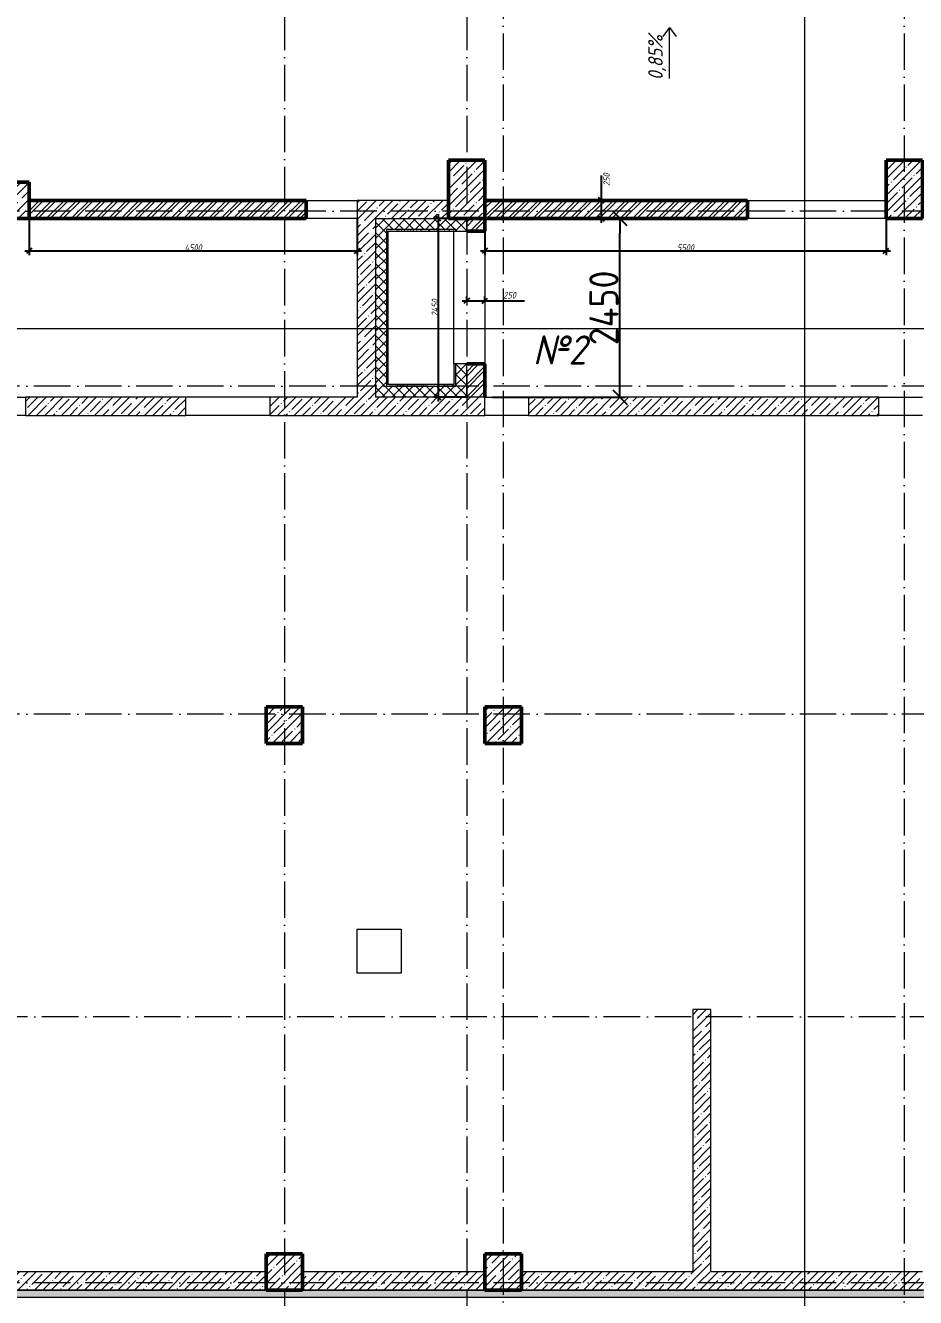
# Model space of a CAD drawing. Header units: millimetres. Extents: x -606178 to 312196, y -19338 to 632709.
# Drawn here: x -549117 to -536912, y 506873 to 524325 of the extents above; entities that cross this region are included whole.
import ezdxf

# ---------------------------------------------------------------- set-up
doc = ezdxf.new("R2010")
doc.units = ezdxf.units.MM
doc.linetypes.add('50_200_ШТРИХ_1Т_ш5_п1_п1_', pattern=[700, 500, -100, 0, -100])
for name, color, linetype, lineweight in [('A-____-____-DIMS', 7, 'Continuous', 9), ('A-DOOR-____-OTLN', 7, 'Continuous', 9), ('A-FLOR-____-OTLN', 7, 'Continuous', 9), ('A-WALL-____-MCUT', 7, 'Continuous', 13), ('A-WALL-____-MCUT-1', 7, 'Continuous', 9), ('A-WALL-____-MCUT-2', 7, 'Continuous', 50), ('A-WALL-____-MCUT-3', 7, 'Continuous', 9), ('A-WALL-____-OTLN', 7, 'Continuous', 9), ('A-WALL-____-PATT-1', 7, 'Continuous', 9), ('A-WALL-FNSH-MCUT-1', 7, 'Continuous', 9), ('G-____-____-DIMS', 7, 'Continuous', 9), ('G-____-____-TEXT', 7, 'Continuous', 9), ('S-COLS-____-MCUT', 7, 'Continuous', 50), ('S-COLS-____-OTLN', 7, 'Continuous', 9), ('S-GRID-____-OTLN-1', 7, '50_200_ШТРИХ_1Т_ш5_п1_п1_', 9)]:
    doc.layers.add(name, color=color, linetype=linetype, lineweight=lineweight)
for name, color, linetype, lineweight, true_color in [('A-DOOR-____-OTLN-1', 7, 'Continuous', 9, 0xffffff), ('A-WALL-____-OTLN-1', 7, 'Continuous', 9, 0x800000), ('A-WALL-____-PATT-2', 7, 'Continuous', 9, 0x787878), ('A-WALL-____-PATT-3', 9, 'Continuous', 9, 0x808080), ('G-____-____-SYMB-1', 9, 'Continuous', 9, 0x808080)]:
    doc.layers.add(name, color=color, linetype=linetype, lineweight=lineweight, true_color=true_color)
doc.styles.add('ISOCPEUR_I', font='isocpeui.ttf', dxfattribs={"width": 0.9, "height": 2.5})
doc.styles.add('ISOCPEUR_I_3', font='isocpeui.ttf', dxfattribs={"width": 0.85, "height": 2.2})
doc.styles.add('ISOCPEUR_I_7', font='isocpeui.ttf', dxfattribs={"width": 0.9, "height": 90})
doc.styles.add('СПДС', font='isocpeur.ttf', dxfattribs={"width": 0.9})
doc.dimstyles.new('ISO-1_8_0_9К_СРЕДНИЙ_Кладочные', dxfattribs={"dimscale": 304.8, "dimtxt": 89.638306, "dimasz": 0.246063, "dimexe": 0.19685, "dimexo": 0, "dimgap": 0, "dimtad": 1, "dimdec": 3, "dimrnd": 0.001, "dimdsep": 46, "dimtxsty": 'ISOCPEUR_I_7', "dimblk1": 'OBLIQUE', "dimblk2": 'OBLIQUE', "dimsah": 1, "dimcen": 0.09, "dimdle": 0.19685, "dimazin": 0, "dimtfac": 1, "dimtdec": 4, "dimtix": 1, "dimtmove": 2, "dimatfit": 3, "dimfxl": 1, "dimtvp": 1, "dimtolj": 1, "dimtzin": 0, "dimarcsym": 2})
doc.dimstyles.new('ISO-1_8_0_9К_СРЕДНИЙ_Кладочные_1', dxfattribs={"dimscale": 304.8, "dimtxt": 89.638306, "dimasz": 0.246063, "dimexe": 0.19685, "dimexo": 0, "dimgap": 0, "dimtad": 1, "dimdec": 3, "dimrnd": 0.001, "dimdsep": 46, "dimtxsty": 'ISOCPEUR_I_7', "dimblk1": 'OBLIQUE', "dimblk2": 'OBLIQUE', "dimsah": 1, "dimcen": 0.09, "dimdle": 0.19685, "dimazin": 0, "dimtfac": 1, "dimtdec": 4, "dimtix": 1, "dimtmove": 0, "dimatfit": 3, "dimfxl": 1, "dimtvp": 1, "dimtolj": 1, "dimtzin": 0, "dimarcsym": 2})
doc.dimstyles.new('Размера А3', dxfattribs={"dimtxt": 200, "dimasz": 100, "dimexe": 70, "dimexo": 100, "dimgap": 20, "dimtad": 1, "dimdec": 0, "dimrnd": 10, "dimzin": 0, "dimdsep": 46, "dimtxsty": 'СПДС', "dimblk": 'ARROWHEAD_6', "dimcen": 1, "dimclrd": 256, "dimclre": 256, "dimclrt": 256, "dimazin": 0, "dimtfac": 1, "dimtdec": 0, "dimtmove": 2, "dimatfit": 3, "dimfxl": 1, "dimtolj": 1, "dimtzin": 0, "dimarcsym": 0})
pattern_1 = [(0, (-600067.05, 451794.26), (120.967, 69.841), [80.645, -161.29]), (120, (-600067.05, 451794.26), (-120.96808, 69.84086), [80.645, -161.29]), (60, (-600067.05, 451794.26), (-8e-05, 139.68186), [0, -161.29, 80.645, 0])]
pattern_2 = [(45, (-600067.05, 451794.26), (-114.04925, 114.04925), []), (45, (-599953, 451794.26), (-114.04925, 114.04925), [201.612, -40.322, 3.353, -36.97])]
pattern_3 = [(45, (-600067.05, 451794.26), (-70.71068, 70.71068), []), (135, (-600067.05, 451794.26), (-70.71068, -70.71068), [])]
pattern_4 = [(0, (-600067.047, 451794.26), (81.28, 20.32), [3.353, -57.607, 3.353, -57.607, -325.12]), (0, (-600067.047, 451794.26), (81.28, 20.32), [-121.92, 3.353, -118.567, 3.353, -57.607, -142.24]), (0, (-600067.047, 451794.26), (81.28, 20.32), [-304.8, 3.353, -37.287, 3.353, -98.247]), (120, (-600036.567, 451804.42), (-58.237636, 60.230545), [3.353, -57.607, 3.353, -57.607, -325.12]), (120, (-600036.567, 451804.42), (-58.237636, 60.230545), [-121.92, 3.353, -118.567, 3.353, -57.607, -142.24]), (120, (-600036.567, 451804.42), (-58.237636, 60.230545), [-304.8, 3.353, -37.287, 3.353, -98.247]), (240, (-600026.407, 451845.06), (-23.042364, -80.550545), [3.353, -57.607, 3.353, -57.607, -325.12]), (240, (-600026.407, 451845.06), (-23.042364, -80.550545), [-121.92, 3.353, -118.567, 3.353, -57.607, -142.24]), (240, (-600026.407, 451845.06), (-23.042364, -80.550545), [-304.8, 3.353, -37.287, 3.353, -98.247])]
pattern_5 = [(45, (-600067.05, 451794.26), (-85.53659, 85.53659), []), (45, (-600010.02, 451794.26), (-85.53659, 85.53659), [])]

# ---------------------------------------------------------------- blocks, each defined once
blk = doc.blocks.new('BSC_Колонна _Прямоугольная - 500х500-V10-АР1_Кладочный план подвала в осях 1-64_Ю-ЯЯ')
at = {"layer": 'S-COLS-____-OTLN'}
h = blk.add_hatch(dxfattribs=at)
h.set_pattern_fill('FP_16', color=256, style=0, pattern_type=2)
h.set_pattern_definition([(45, (-54500, -55431.04), (-114.04925, 114.04925), []), (45, (-54385.95, -55431.04), (-114.04925, 114.04925), [201.613, -40.323, 3.353, -36.97])])
h.paths.add_polyline_path([(-250, -250), (250, -250), (250, 250), (-250, 250)], flags=0)
at = {"layer": 'S-COLS-____-MCUT'}
for p, q in [((250, 250), (-250, 250)), ((-250, 250), (-250, -250)), ((250, -250), (250, 250)), ((-250, -250), (250, -250))]:
    blk.add_line(p, q, dxfattribs=at)
blk = doc.blocks.new('BSC_Колонна _Прямоугольная - 500х500-V11-АР1_Кладочный план подвала в осях 1-64_Ю-ЯЯ')
at = {"layer": 'S-COLS-____-OTLN'}
h = blk.add_hatch(dxfattribs=at)
h.set_pattern_fill('FP_17', color=256, style=0, pattern_type=2)
h.set_pattern_definition([(45, (-54500, -62931.04), (-114.04925, 114.04925), []), (45, (-54385.95, -62931.04), (-114.04925, 114.04925), [201.613, -40.323, 3.353, -36.97])])
h.paths.add_polyline_path([(-250, -250), (250, -250), (250, 250), (-250, 250)], flags=0)
at = {"layer": 'S-COLS-____-MCUT'}
for p, q in [((250, 250), (-250, 250)), ((-250, 250), (-250, -250)), ((250, -250), (250, 250)), ((-250, -250), (250, -250))]:
    blk.add_line(p, q, dxfattribs=at)
blk = doc.blocks.new('BSC_Колонна _Прямоугольная - 500х500-V54-АР1_Кладочный план подвала в осях 1-64_Ю-ЯЯ')
at = {"layer": 'S-COLS-____-OTLN'}
h = blk.add_hatch(dxfattribs=at)
h.set_pattern_fill('FP_67', color=256, style=0, pattern_type=2)
h.set_pattern_definition([(45, (-57500, -55431.04), (-114.04925, 114.04925), []), (45, (-57385.95, -55431.04), (-114.04925, 114.04925), [201.613, -40.323, 3.353, -36.97])])
h.paths.add_polyline_path([(-250, -250), (250, -250), (250, 250), (-250, 250)], flags=0)
at = {"layer": 'S-COLS-____-MCUT'}
for p, q in [((250, 250), (-250, 250)), ((-250, 250), (-250, -250)), ((250, -250), (250, 250)), ((-250, -250), (250, -250))]:
    blk.add_line(p, q, dxfattribs=at)
blk = doc.blocks.new('BSC_Колонна _Прямоугольная - 500х500-V55-АР1_Кладочный план подвала в осях 1-64_Ю-ЯЯ')
at = {"layer": 'S-COLS-____-OTLN'}
h = blk.add_hatch(dxfattribs=at)
h.set_pattern_fill('FP_68', color=256, style=0, pattern_type=2)
h.set_pattern_definition([(45, (-57500, -62931.04), (-114.04925, 114.04925), []), (45, (-57385.95, -62931.04), (-114.04925, 114.04925), [201.613, -40.323, 3.353, -36.97])])
h.paths.add_polyline_path([(-250, -250), (250, -250), (250, 250), (-250, 250)], flags=0)
at = {"layer": 'S-COLS-____-MCUT'}
for p, q in [((250, 250), (-250, 250)), ((-250, 250), (-250, -250)), ((250, -250), (250, 250)), ((-250, -250), (250, -250))]:
    blk.add_line(p, q, dxfattribs=at)
blk = doc.blocks.new('BSC_Колонна _Прямоугольная - 500х800-V83-АР1_Кладочный план подвала в осях 1-64_Ю-ЯЯ')
at = {"layer": 'S-COLS-____-OTLN'}
h = blk.add_hatch(dxfattribs=at)
h.set_pattern_fill('FP_98', color=256, style=0, pattern_type=2)
h.set_pattern_definition([(315, (-70131.04, 50600), (114.04925, 114.04925), []), (315, (-70131.04, 50485.95), (114.04925, 114.04925), [201.613, -40.323, 3.353, -36.97])])
h.paths.add_polyline_path([(-250, 400), (-250, -400), (250, -400), (250, 400), (9, 400)], flags=0)
at = {"layer": 'S-COLS-____-MCUT'}
for p, q in [((250, 400), (-250, 400)), ((-250, 400), (-250, -400)), ((250, -400), (250, 400)), ((-250, -400), (250, -400))]:
    blk.add_line(p, q, dxfattribs=at)
blk = doc.blocks.new('BSC_Колонна _Прямоугольная - 500х800-V96-АР1_Кладочный план подвала в осях 1-64_Ю-ЯЯ')
at = {"layer": 'S-COLS-____-OTLN'}
h = blk.add_hatch(dxfattribs=at)
h.set_pattern_fill('FP_112', color=256, style=0, pattern_type=2)
h.set_pattern_definition([(225, (57000, 70281.04), (114.04925, -114.04925), []), (225, (56885.95, 70281.04), (114.04925, -114.04925), [201.613, -40.323, 3.353, -36.97])])
h.paths.add_polyline_path([(-250, 400), (-250, -400), (250, -400), (250, 400)], flags=0)
at = {"layer": 'S-COLS-____-MCUT'}
for p, q in [((250, 400), (-250, 400)), ((-250, 400), (-250, -400)), ((250, -400), (250, 400)), ((-250, -400), (250, -400))]:
    blk.add_line(p, q, dxfattribs=at)
blk = doc.blocks.new('BSC_Колонна _Прямоугольная - 500х800-V97-АР1_Кладочный план подвала в осях 1-64_Ю-ЯЯ')
at = {"layer": 'S-COLS-____-OTLN'}
h = blk.add_hatch(dxfattribs=at)
h.set_pattern_fill('FP_113', color=256, style=0, pattern_type=2)
h.set_pattern_definition([(225, (63000, 70281.04), (114.04925, -114.04925), []), (225, (62885.95, 70281.04), (114.04925, -114.04925), [201.613, -40.323, 3.353, -36.97])])
h.paths.add_polyline_path([(250, 400), (-250, 400), (-250, -400), (250, -400)], flags=0)
at = {"layer": 'S-COLS-____-MCUT'}
for p, q in [((250, 400), (-250, 400)), ((-250, 400), (-250, -400)), ((250, -400), (250, 400)), ((-250, -400), (250, -400))]:
    blk.add_line(p, q, dxfattribs=at)
blk = doc.blocks.new('Проем_Дверь_Прямоугольный - 1150х3130h_проемы без заполнения-26971284-АР1_Кладочный план подвала в осях 1-64_Ю-ЯЯ')
at = {"layer": 'A-DOOR-____-OTLN-1'}
for p, q in [((575, 125), (-575, 125)), ((575, -125), (-575, -125))]:
    blk.add_line(p, q, dxfattribs=at)
blk = doc.blocks.new('_Oblique')
at = {"color": 0, "linetype": 'ByBlock', "lineweight": -2}
blk.add_line((-0.5, -0.5), (0.5, 0.5), dxfattribs=at)
blk = doc.blocks.new('*D3892')
at = {"layer": 'A-____-____-DIMS', "color": 0, "lineweight": -2, "transparency": 16777216}
for p, q in [((-549067, 521675), (-549067, 521173)), ((-544567, 521675), (-544567, 521173)), ((-549127, 521233), (-544507, 521233))]:
    blk.add_line(p, q, dxfattribs=at)
at = {"layer": 'Defpoints', "color": 0, "transparency": 16777216}
for p in [(-549067, 521675), (-544567, 521675), (-544567, 521233)]:
    blk.add_point(p, dxfattribs=at)
at = {"layer": 'A-____-____-DIMS', "color": 0, "lineweight": -2, "transparency": 16777216, "xscale": 75, "yscale": 75, "zscale": 75, "rotation": 180}
blk.add_blockref('_Oblique', (-549067, 521233), dxfattribs=at)
at = {"layer": 'A-____-____-DIMS', "color": 0, "lineweight": -2, "transparency": 16777216, "xscale": 75, "yscale": 75, "zscale": 75}
blk.add_blockref('_Oblique', (-544567, 521233), dxfattribs=at)
at = {"layer": 'A-____-____-DIMS', "color": 0, "transparency": 16777216, "insert": (-546817, 521278), "char_height": 90, "width": 562.65, "attachment_point": 5, "style": 'ISOCPEUR_I_7'}
blk.add_mtext('\\A1;4500', dxfattribs=at)
blk = doc.blocks.new('*D3893')
at = {"layer": 'A-____-____-DIMS', "color": 0, "lineweight": -2, "transparency": 16777216}
for p, q in [((-543067, 521675), (-543517, 521675)), ((-543457, 521735), (-543457, 519165)), ((-543067, 519225), (-543517, 519225))]:
    blk.add_line(p, q, dxfattribs=at)
at = {"layer": 'Defpoints', "color": 0, "transparency": 16777216}
for p in [(-543067, 521675), (-543457, 519225), (-543067, 519225)]:
    blk.add_point(p, dxfattribs=at)
at = {"layer": 'A-____-____-DIMS', "color": 0, "lineweight": -2, "transparency": 16777216, "xscale": 75, "yscale": 75, "zscale": 75}
for p, rotation in [((-543457, 521675), 90), ((-543457, 519225), 270)]:
    blk.add_blockref('_Oblique', p, dxfattribs=dict(at, rotation=rotation))
at = {"layer": 'A-____-____-DIMS', "color": 0, "transparency": 16777216, "insert": (-543502, 520450), "char_height": 90, "width": 562.65, "attachment_point": 5, "rotation": 90, "style": 'ISOCPEUR_I_7'}
blk.add_mtext('\\A1;2450', dxfattribs=at)
blk = doc.blocks.new('*D3894')
at = {"layer": 'A-____-____-DIMS', "color": 0, "lineweight": -2, "transparency": 16777216}
for p, q in [((-542817, 521675), (-542817, 521173)), ((-537317, 521675), (-537317, 521173)), ((-542877, 521233), (-537257, 521233))]:
    blk.add_line(p, q, dxfattribs=at)
at = {"layer": 'Defpoints', "color": 0, "transparency": 16777216}
for p in [(-542817, 521675), (-537317, 521675), (-537317, 521233)]:
    blk.add_point(p, dxfattribs=at)
at = {"layer": 'A-____-____-DIMS', "color": 0, "lineweight": -2, "transparency": 16777216, "xscale": 75, "yscale": 75, "zscale": 75, "rotation": 180}
blk.add_blockref('_Oblique', (-542817, 521233), dxfattribs=at)
at = {"layer": 'A-____-____-DIMS', "color": 0, "lineweight": -2, "transparency": 16777216, "xscale": 75, "yscale": 75, "zscale": 75}
blk.add_blockref('_Oblique', (-537317, 521233), dxfattribs=at)
at = {"layer": 'A-____-____-DIMS', "color": 0, "transparency": 16777216, "insert": (-540067, 521278), "char_height": 90, "width": 546.1, "attachment_point": 5, "style": 'ISOCPEUR_I_7'}
blk.add_mtext('\\A1;5500', dxfattribs=at)
blk = doc.blocks.new('*D3902')
at = {"layer": 'A-____-____-DIMS', "color": 0, "lineweight": -2, "transparency": 16777216}
for p, q in [((-543067, 520539), (-543067, 520608)), ((-542817, 520539), (-542817, 520608)), ((-543127, 520548), (-542817, 520548)), ((-542817, 520548), (-542275, 520548))]:
    blk.add_line(p, q, dxfattribs=at)
at = {"layer": 'Defpoints', "color": 0, "transparency": 16777216}
for p in [(-543067, 520539), (-542817, 520548), (-542817, 520539)]:
    blk.add_point(p, dxfattribs=at)
at = {"layer": 'A-____-____-DIMS', "color": 0, "lineweight": -2, "transparency": 16777216, "xscale": 75, "yscale": 75, "zscale": 75, "rotation": 180}
blk.add_blockref('_Oblique', (-543067, 520548), dxfattribs=at)
at = {"layer": 'A-____-____-DIMS', "color": 0, "lineweight": -2, "transparency": 16777216, "xscale": 75, "yscale": 75, "zscale": 75}
blk.add_blockref('_Oblique', (-542817, 520548), dxfattribs=at)
at = {"layer": 'A-____-____-DIMS', "color": 0, "transparency": 16777216, "insert": (-542565, 520668), "char_height": 90, "width": 409.58, "attachment_point": 1, "line_spacing_factor": 1.149209, "style": 'ISOCPEUR_I_7'}
blk.add_mtext('\\A1;250', dxfattribs=at)
blk = doc.blocks.new('*D3903')
at = {"layer": 'A-____-____-DIMS', "color": 0, "lineweight": -2, "transparency": 16777216}
for p, q in [((-541220, 521925), (-541220, 522267)), ((-541125, 521925), (-541280, 521925)), ((-541220, 521615), (-541220, 521925)), ((-541125, 521675), (-541280, 521675))]:
    blk.add_line(p, q, dxfattribs=at)
at = {"layer": 'Defpoints', "color": 0, "transparency": 16777216}
for p in [(-541220, 521925), (-541125, 521925), (-541125, 521675)]:
    blk.add_point(p, dxfattribs=at)
at = {"layer": 'A-____-____-DIMS', "color": 0, "lineweight": -2, "transparency": 16777216, "xscale": 75, "yscale": 75, "zscale": 75}
for p, rotation in [((-541220, 521925), 90), ((-541220, 521675), 270)]:
    blk.add_blockref('_Oblique', p, dxfattribs=dict(at, rotation=rotation))
at = {"layer": 'A-____-____-DIMS', "color": 0, "transparency": 16777216, "insert": (-541194, 522123), "char_height": 90, "width": 409.58, "attachment_point": 1, "rotation": 90, "line_spacing_factor": 1.149209, "style": 'ISOCPEUR_I_7'}
blk.add_mtext('\\A1;250', dxfattribs=at)
blk = doc.blocks.new('ARROWHEAD_6')
at = {"color": 0, "linetype": 'Continuous'}
for p, q in [((0, 0), (-1, 0)), ((-0.5, -0.5), (0.5, 0.5))]:
    blk.add_line(p, q, dxfattribs=at)
blk = doc.blocks.new('*D4568')
at = {"lineweight": -2, "transparency": 16777216}
for p, q in [((-542717, 521675), (-540895, 521675)), ((-540965, 519425), (-540965, 521475)), ((-542717, 519225), (-540895, 519225))]:
    blk.add_line(p, q, dxfattribs=at)
at = {"layer": 'Defpoints', "color": 0, "transparency": 16777216}
for p in [(-542817, 521675), (-540965, 521675), (-542817, 519225)]:
    blk.add_point(p, dxfattribs=at)
at = {"lineweight": -2, "transparency": 16777216, "xscale": 200, "yscale": 200, "zscale": 200}
for p, rotation in [((-540965, 521675), 90), ((-540965, 519225), 270)]:
    blk.add_blockref('ARROWHEAD_6', p, dxfattribs=dict(at, rotation=rotation))
at = {"lineweight": 25, "transparency": 16777216, "insert": (-541185, 520450), "char_height": 400, "attachment_point": 5, "rotation": 90, "style": 'СПДС'}
blk.add_mtext('\\A1;2450', dxfattribs=at)

msp = doc.modelspace()

# ---------------------------------------------------------------- hatches: boundary and pattern name
at = {"layer": 'A-WALL-____-PATT-1'}
h = msp.add_hatch(dxfattribs=at)
h.set_pattern_fill('FP_1', color=256, style=0, pattern_type=2)
h.set_pattern_definition(pattern_2)
h.paths.add_polyline_path([(-544567.047, 521675.3011), (-543317.047, 521675.3011), (-543317.047, 521925.3011), (-544567.047, 521925.3011)], flags=0)
h = msp.add_hatch(dxfattribs=at)
h.set_pattern_fill('FP_1', color=256, style=0, pattern_type=2)
h.set_pattern_definition(pattern_2)
h.paths.add_polyline_path([(-544317.047, 519225.3011), (-544317.047, 521675.3011), (-544567.047, 521675.3011), (-544567.047, 519225.3011)], flags=0)
h = msp.add_hatch(dxfattribs=at)
h.set_pattern_fill('FP_202', color=256, style=0, pattern_type=2)
h.set_pattern_definition(pattern_3)
h.paths.add_polyline_path([(-544167.047, 519375.3011), (-544167.047, 521675.3011), (-544317.047, 521675.3011), (-544317.047, 519375.3011)], flags=0)
h = msp.add_hatch(dxfattribs=at)
h.set_pattern_fill('FP_202', color=256, style=0, pattern_type=2)
h.set_pattern_definition(pattern_3)
h.paths.add_polyline_path([(-544167.047, 521525.3011), (-543217.047, 521525.3011), (-543217.047, 521675.3011), (-544167.047, 521675.3011)], flags=0)
h = msp.add_hatch(dxfattribs=at)
h.set_pattern_fill('FP_202', color=256, style=0, pattern_type=2)
h.set_pattern_definition(pattern_3)
h.paths.add_polyline_path([(-543067.047, 519225.3011), (-543067.047, 519680.3011), (-543217.047, 519680.3011), (-543217.047, 519225.3011)], flags=0)
h.paths.add_polyline_path([(-543067.047, 521500.3011), (-543067.047, 521675.3011), (-543217.047, 521675.3011), (-543217.047, 521500.3011)], flags=0)
h = msp.add_hatch(dxfattribs=at)
h.set_pattern_fill('FP_202', color=256, style=0, pattern_type=2)
h.set_pattern_definition(pattern_3)
h.paths.add_polyline_path([(-543217.047, 519225.3011), (-543217.047, 519375.3011), (-544317.047, 519375.3011), (-544317.047, 519225.3011), (-543242.047, 519225.3011)], flags=0)
h = msp.add_hatch(dxfattribs=at)
h.set_pattern_fill('FP_1', color=256, style=0, pattern_type=2)
h.set_pattern_definition(pattern_2)
h.paths.add_polyline_path([(-537417.047, 518975.3011), (-537417.047, 519225.3011), (-542217.047, 519225.3011), (-542217.047, 518975.3011), (-539987.2611, 518975.3011)], flags=0)
h.paths.add_polyline_path([(-547057.1285, 518975.3011), (-546917.047, 518975.3011), (-546917.047, 519225.3011), (-549117.047, 519225.3011), (-549117.047, 518975.3011)], flags=0)
h.paths.add_polyline_path([(-545767.047, 518975.3011), (-542817.047, 518975.3011), (-542817.047, 519225.3011), (-545767.047, 519225.3011)], flags=0)
h = msp.add_hatch(dxfattribs=at)
h.set_pattern_fill('FP_1', color=256, style=0, pattern_type=2)
h.set_pattern_definition(pattern_2)
h.paths.add_polyline_path([(-539967.047, 507225.3011), (-539717.047, 507225.3011), (-539717.047, 510825.3011), (-539967.047, 510825.3011)], flags=0)
h = msp.add_hatch(dxfattribs=at)
h.set_pattern_fill('FP_1', color=256, style=0, pattern_type=2)
h.set_pattern_definition(pattern_2)
h.paths.add_polyline_path([(-545817.047, 506975.3011), (-545817.047, 507225.3011), (-551317.047, 507225.3011), (-551317.047, 506975.3011), (-550592.0622, 506975.3011)], flags=0)
h = msp.add_hatch(dxfattribs=at)
h.set_pattern_fill('FP_1', color=256, style=0, pattern_type=2)
h.set_pattern_definition(pattern_2)
h.paths.add_polyline_path([(-545317.047, 506975.3011), (-542817.047, 506975.3011), (-542817.047, 507225.3011), (-545317.047, 507225.3011)], flags=0)
h = msp.add_hatch(dxfattribs=at)
h.set_pattern_fill('FP_1', color=256, style=0, pattern_type=2)
h.set_pattern_definition(pattern_2)
h.paths.add_polyline_path([(-536817.047, 506975.3011), (-536817.047, 507225.3011), (-542317.047, 507225.3011), (-542317.047, 506975.3011)], flags=0)
h = msp.add_hatch(dxfattribs=at)
h.set_pattern_fill('FP_54', color=256, style=0, pattern_type=2)
h.set_pattern_definition(pattern_1)
h.paths.add_polyline_path([(-536987.047, 506873.3011), (-536987.047, 506973.3011), (-602519.047, 506973.3011), (-602519.047, 506873.3011), (-550592.0622, 506873.3011)], flags=0)
h = msp.add_hatch(dxfattribs=at)
h.set_pattern_fill('FP_54', color=256, style=0, pattern_type=2)
h.set_pattern_definition(pattern_1)
h.paths.add_polyline_path([(-525569.047, 506873.3011), (-525569.047, 506973.3011), (-536987.047, 506973.3011), (-536987.047, 506873.3011), (-525669.047, 506873.3011)], flags=0)
at = {"layer": 'A-WALL-____-PATT-2'}
h = msp.add_hatch(dxfattribs=at)
h.set_pattern_fill('FP_53', color=256, style=0, pattern_type=2)
h.set_pattern_definition(pattern_5)
h.paths.add_polyline_path([(-545267.047, 521675.3011), (-545267.047, 521925.3011), (-549067.047, 521925.3011), (-549067.047, 521675.3011), (-547057.1285, 521675.3011)], flags=0)
h = msp.add_hatch(dxfattribs=at)
h.set_pattern_fill('FP_53', color=256, style=0, pattern_type=2)
h.set_pattern_definition(pattern_5)
h.paths.add_polyline_path([(-542817.047, 521675.3011), (-539217.047, 521675.3011), (-539217.047, 521925.3011), (-542817.047, 521925.3011)], flags=0)
h = msp.add_hatch(dxfattribs=at)
h.set_pattern_fill('FP_53', color=256, style=0, pattern_type=2)
h.set_pattern_definition(pattern_5)
h.paths.add_polyline_path([(-542817.047, 519225.3011), (-542817.047, 519680.3011), (-543067.047, 519680.3011), (-543067.047, 519225.3011)], flags=0)
h.paths.add_polyline_path([(-542817.047, 521500.3011), (-542817.047, 521675.3011), (-543067.047, 521675.3011), (-543067.047, 521500.3011)], flags=0)
at = {"layer": 'A-WALL-____-PATT-3'}
h = msp.add_hatch(dxfattribs=at)
h.set_pattern_fill('FP_201', color=256, style=0, pattern_type=2)
h.set_pattern_definition(pattern_4)
h.paths.add_polyline_path([(-544142.047, 519400.3011), (-544142.047, 521525.3011), (-544167.047, 521525.3011), (-544167.047, 519400.3011)], flags=0)
h = msp.add_hatch(dxfattribs=at)
h.set_pattern_fill('FP_201', color=256, style=0, pattern_type=2)
h.set_pattern_definition(pattern_4)
h.paths.add_polyline_path([(-544142.047, 521500.3011), (-543242.047, 521500.3011), (-543242.047, 521525.3011), (-544142.047, 521525.3011)], flags=0)
h = msp.add_hatch(dxfattribs=at)
h.set_pattern_fill('FP_201', color=256, style=0, pattern_type=2)
h.set_pattern_definition(pattern_4)
h.paths.add_polyline_path([(-543217.047, 519375.3011), (-543217.047, 519680.3011), (-543242.047, 519680.3011), (-543242.047, 519375.3011)], flags=0)
h.paths.add_polyline_path([(-543242.047, 521500.3011), (-543217.047, 521500.3011), (-543217.047, 521525.3011), (-543242.047, 521525.3011)], flags=0)
h = msp.add_hatch(dxfattribs=at)
h.set_pattern_fill('FP_201', color=256, style=0, pattern_type=2)
h.set_pattern_definition(pattern_4)
h.paths.add_polyline_path([(-543522.1948, 519375.3011), (-543242.047, 519375.3011), (-543242.047, 519400.3011), (-544167.047, 519400.3011), (-544167.047, 519375.3011)], flags=0)

# ---------------------------------------------------------------- linework, layer by layer
at = {"layer": 'A-FLOR-____-OTLN'}
for p, q in [((-544567.047, 511325.3011), (-544567.047, 511925.3011)), ((-544567.047, 511925.3011), (-543967.047, 511925.3011)), ((-543967.047, 511925.3011), (-543967.047, 511325.3011)), ((-543967.047, 511325.3011), (-544567.047, 511325.3011))]:
    msp.add_line(p, q, dxfattribs=at)
at = {"layer": 'A-WALL-____-MCUT'}
msp.add_line((-525669.047, 506873.3011), (-602619.047, 506873.3011), dxfattribs=at)
at = {"layer": 'A-WALL-____-MCUT-1'}
for p, q in [((-543317.047, 521925.3011), (-544567.047, 521925.3011)), ((-544567.047, 521925.3011), (-544567.047, 519225.3011)), ((-544317.047, 521675.3011), (-543317.047, 521675.3011)), ((-544317.047, 521675.3011), (-544317.047, 519225.3011)), ((-543067.047, 521500.3011), (-543067.047, 521675.3011)), ((-543067.047, 519225.3011), (-543067.047, 519680.3011)), ((-546917.047, 519225.3011), (-549117.047, 519225.3011)), ((-549117.047, 519225.3011), (-549117.047, 518975.3011)), ((-546917.047, 518975.3011), (-546917.047, 519225.3011)), ((-544567.047, 519225.3011), (-545767.047, 519225.3011)), ((-545767.047, 519225.3011), (-545767.047, 518975.3011)), ((-542817.047, 519225.3011), (-544317.047, 519225.3011)), ((-542817.047, 518975.3011), (-542817.047, 519225.3011)), ((-537417.047, 519225.3011), (-542217.047, 519225.3011)), ((-542217.047, 519225.3011), (-542217.047, 518975.3011)), ((-537417.047, 518975.3011), (-537417.047, 519225.3011)), ((-549117.047, 518975.3011), (-546917.047, 518975.3011)), ((-545767.047, 518975.3011), (-542817.047, 518975.3011)), ((-542217.047, 518975.3011), (-537417.047, 518975.3011)), ((-539717.047, 510825.3011), (-539967.047, 510825.3011)), ((-539967.047, 510825.3011), (-539967.047, 507225.3011)), ((-539717.047, 507225.3011), (-539717.047, 510825.3011)), ((-545817.047, 507225.3011), (-551317.047, 507225.3011)), ((-542817.047, 507225.3011), (-545317.047, 507225.3011)), ((-539967.047, 507225.3011), (-542317.047, 507225.3011)), ((-536817.047, 507225.3011), (-539717.047, 507225.3011)), ((-551317.047, 506975.3011), (-545817.047, 506975.3011)), ((-545317.047, 506975.3011), (-542817.047, 506975.3011)), ((-542317.047, 506975.3011), (-536817.047, 506975.3011))]:
    msp.add_line(p, q, dxfattribs=at)
at = {"layer": 'A-WALL-____-MCUT-2'}
for p, q in [((-545267.047, 521925.3011), (-549067.047, 521925.3011)), ((-545267.047, 521675.3011), (-545267.047, 521925.3011)), ((-539217.047, 521925.3011), (-542817.047, 521925.3011)), ((-539217.047, 521675.3011), (-539217.047, 521925.3011)), ((-549067.047, 521675.3011), (-545267.047, 521675.3011)), ((-542817.047, 521500.3011), (-542817.047, 521675.3011)), ((-542817.047, 521675.3011), (-539217.047, 521675.3011)), ((-543067.047, 521500.3011), (-542817.047, 521500.3011)), ((-542817.047, 519680.3011), (-543067.047, 519680.3011)), ((-542817.047, 519225.3011), (-542817.047, 519680.3011))]:
    msp.add_line(p, q, dxfattribs=at)
at = {"layer": 'A-WALL-____-MCUT-3'}
for p, q in [((-544167.047, 521525.3011), (-544167.047, 519375.3011)), ((-543217.047, 521525.3011), (-544167.047, 521525.3011)), ((-543217.047, 521500.3011), (-543217.047, 521525.3011)), ((-543217.047, 521500.3011), (-543067.047, 521500.3011)), ((-543067.047, 519680.3011), (-543217.047, 519680.3011)), ((-543217.047, 519375.3011), (-543217.047, 519680.3011)), ((-544167.047, 519375.3011), (-543217.047, 519375.3011)), ((-525567.047, 506973.3011), (-602519.047, 506973.3011))]:
    msp.add_line(p, q, dxfattribs=at)
at = {"layer": 'A-WALL-____-OTLN'}
for p, q in [((-543242.047, 519680.3011), (-543242.047, 521500.3011)), ((-549617.047, 519225.3011), (-549117.047, 519225.3011)), ((-542817.047, 519225.3011), (-542217.047, 519225.3011)), ((-537417.047, 519225.3011), (-536817.047, 519225.3011)), ((-549117.047, 518975.3011), (-549617.047, 518975.3011)), ((-542217.047, 518975.3011), (-542817.047, 518975.3011)), ((-536817.047, 518975.3011), (-537417.047, 518975.3011))]:
    msp.add_line(p, q, dxfattribs=at)
at = {"layer": 'A-WALL-____-OTLN-1'}
for p, q in [((-545267.047, 521925.3011), (-544567.047, 521925.3011)), ((-539217.047, 521925.3011), (-537317.047, 521925.3011)), ((-544567.047, 521675.3011), (-545267.047, 521675.3011)), ((-537317.047, 521675.3011), (-539217.047, 521675.3011)), ((-542817.047, 521500.3011), (-542817.047, 519680.3011))]:
    msp.add_line(p, q, dxfattribs=at)
at = {"layer": 'A-WALL-FNSH-MCUT-1'}
for p, q in [((-544142.047, 519400.3011), (-544142.047, 521500.3011)), ((-544142.047, 521500.3011), (-543217.047, 521500.3011)), ((-543242.047, 519680.3011), (-543242.047, 519400.3011)), ((-543217.047, 519680.3011), (-543242.047, 519680.3011)), ((-543242.047, 519400.3011), (-544142.047, 519400.3011))]:
    msp.add_line(p, q, dxfattribs=at)
at = {"layer": 'G-____-____-DIMS'}
for p, q in [((-540286.9937, 524295.1682), (-540379.073, 524175.1682)), ((-540286.9937, 524295.1682), (-540194.9145, 524175.1682)), ((-540286.9937, 523595.1682), (-540286.9937, 524295.1682))]:
    msp.add_line(p, q, dxfattribs=at)
at = {"layer": 'G-____-____-SYMB-1'}
for p, q in [((-538432.7382, 538347.8672), (-538432.7382, 504211.511)), ((-605002.6203, 520165.3011), (-495695.6357, 520165.3011))]:
    msp.add_line(p, q, dxfattribs=at)
at = {"layer": 'S-GRID-____-OTLN-1'}
for p, q in [((-545567.047, 542687.1106), (-545567.047, 504685.847)), ((-543067.047, 542687.1106), (-543067.047, 504685.847)), ((-542567.047, 542417.6759), (-542567.047, 504850.186)), ((-537067.047, 542417.6759), (-537067.047, 504685.847)), ((-495992.6403, 521775.3011), (-550825.0292, 521775.3011)), ((-495992.6403, 519375.3011), (-604735.8172, 519375.3011)), ((-495992.6403, 514875.3011), (-604735.8172, 514875.3011)), ((-524587.0065, 510725.3011), (-604735.8172, 510725.3011)), ((-495992.6403, 507075.3011), (-604735.8172, 507075.3011))]:
    msp.add_line(p, q, dxfattribs=at)

# ---------------------------------------------------------------- block references
at = {"layer": 'A-DOOR-____-OTLN'}
msp.add_blockref('Проем_Дверь_Прямоугольный - 1150х3130h_проемы без заполнения-26971284-АР1_Кладочный план подвала в осях 1-64_Ю-ЯЯ', (-546342.047, 519100.3011), dxfattribs=at)
at = {"layer": 'S-COLS-____-OTLN'}
for name, p, rotation in [('BSC_Колонна _Прямоугольная - 500х800-V96-АР1_Кладочный план подвала в осях 1-64_Ю-ЯЯ', (-543067.047, 522075.3011), 180), ('BSC_Колонна _Прямоугольная - 500х800-V97-АР1_Кладочный план подвала в осях 1-64_Ю-ЯЯ', (-537067.047, 522075.3011), 180), ('BSC_Колонна _Прямоугольная - 500х800-V83-АР1_Кладочный план подвала в осях 1-64_Ю-ЯЯ', (-549467.047, 521925.3011), 89.9999999999999)]:
    msp.add_blockref(name, p, dxfattribs=dict(at, rotation=rotation))
for name, p in [('BSC_Колонна _Прямоугольная - 500х500-V11-АР1_Кладочный план подвала в осях 1-64_Ю-ЯЯ', (-545567.047, 514725.3011)), ('BSC_Колонна _Прямоугольная - 500х500-V55-АР1_Кладочный план подвала в осях 1-64_Ю-ЯЯ', (-542567.047, 514725.3011)), ('BSC_Колонна _Прямоугольная - 500х500-V10-АР1_Кладочный план подвала в осях 1-64_Ю-ЯЯ', (-545567.047, 507225.3011)), ('BSC_Колонна _Прямоугольная - 500х500-V54-АР1_Кладочный план подвала в осях 1-64_Ю-ЯЯ', (-542567.047, 507225.3011))]:
    msp.add_blockref(name, p, dxfattribs=at)

# ---------------------------------------------------------------- texts
at = {"layer": 'G-____-____-DIMS', "insert": (-540578.2849, 523577.6633), "char_height": 200, "width": 882.011763, "attachment_point": 1, "rotation": 90, "line_spacing_factor": 1.149209, "style": 'ISOCPEUR_I_3'}
msp.add_mtext('0,85%', dxfattribs=at)
at = {"layer": 'G-____-____-TEXT', "insert": (-542159.0014, 520072.3759), "char_height": 400, "width": 2763.416813, "attachment_point": 1, "style": 'ISOCPEUR_I'}
msp.add_mtext('№2', dxfattribs=at)

# ---------------------------------------------------------------- dimensions: what is measured, and where the dimension line sits
at = {"lineweight": 25}
dim = msp.add_linear_dim(base=(-540965.4056, 521675.3011), p1=(-542817.047, 519225.3011), p2=(-542817.047, 521675.3011), angle=90, dimstyle='Размера А3', override={"dimtxt": 400, "dimasz": 200}, dxfattribs=at)
dim.commit()
dim.dimension.update_dxf_attribs({"geometry": '*D4568', "text_midpoint": (-541185.4056, 520450.3011)})
at = {"layer": 'A-____-____-DIMS'}
dim = msp.add_linear_dim(base=(-541220.267, 521925.3011), p1=(-541125.1392, 521675.3011), p2=(-541125.1392, 521925.3011), angle=90, dimstyle='ISO-1_8_0_9К_СРЕДНИЙ_Кладочные_1', override={"dimtxt": 400, "dimpost": '<>', "dimfxl": 250}, dxfattribs=at)
dim.commit()
dim.dimension.update_dxf_attribs({"geometry": '*D3903', "text_midpoint": (-541134.2352, 522267.3795), "dimtype": 160, "text_rotation": 90})
for base, p1, p2, override, picture, middle in [((-544567.047, 521233.3183), (-549067.047, 521675.3011), (-544567.047, 521675.3011), {"dimtxt": 400, "dimpost": '<>', "dimfxl": 4500}, '*D3892', (-546817.047, 521278.3183)), ((-537317.047, 521233.3183), (-542817.047, 521675.3011), (-537317.047, 521675.3011), {"dimtxt": 400, "dimpost": '<>', "dimfxl": 5500}, '*D3894', (-540067.047, 521278.3183))]:
    dim = msp.add_linear_dim(base=base, p1=p1, p2=p2, dimstyle='ISO-1_8_0_9К_СРЕДНИЙ_Кладочные', override=override, dxfattribs=at)
    dim.commit()
    dim.dimension.update_dxf_attribs({"geometry": picture, "text_midpoint": middle})
dim = msp.add_linear_dim(base=(-543456.9279, 519225.3011), p1=(-543067.047, 521675.3011), p2=(-543067.047, 519225.3011), angle=90, dimstyle='ISO-1_8_0_9К_СРЕДНИЙ_Кладочные', override={"dimtxt": 400, "dimpost": '<>', "dimfxl": 2450}, dxfattribs=at)
dim.commit()
dim.dimension.update_dxf_attribs({"geometry": '*D3893', "text_midpoint": (-543501.9279, 520450.3011)})
dim = msp.add_linear_dim(base=(-542817.047, 520548.4804), p1=(-543067.047, 520539.3844), p2=(-542817.047, 520539.3844), dimstyle='ISO-1_8_0_9К_СРЕДНИЙ_Кладочные_1', override={"dimtxt": 400, "dimpost": '<>', "dimfxl": 250}, dxfattribs=at)
dim.commit()
dim.dimension.update_dxf_attribs({"geometry": '*D3902', "text_midpoint": (-542360.6217, 520548.4804), "dimtype": 160})

doc.saveas('drawing.dxf')
